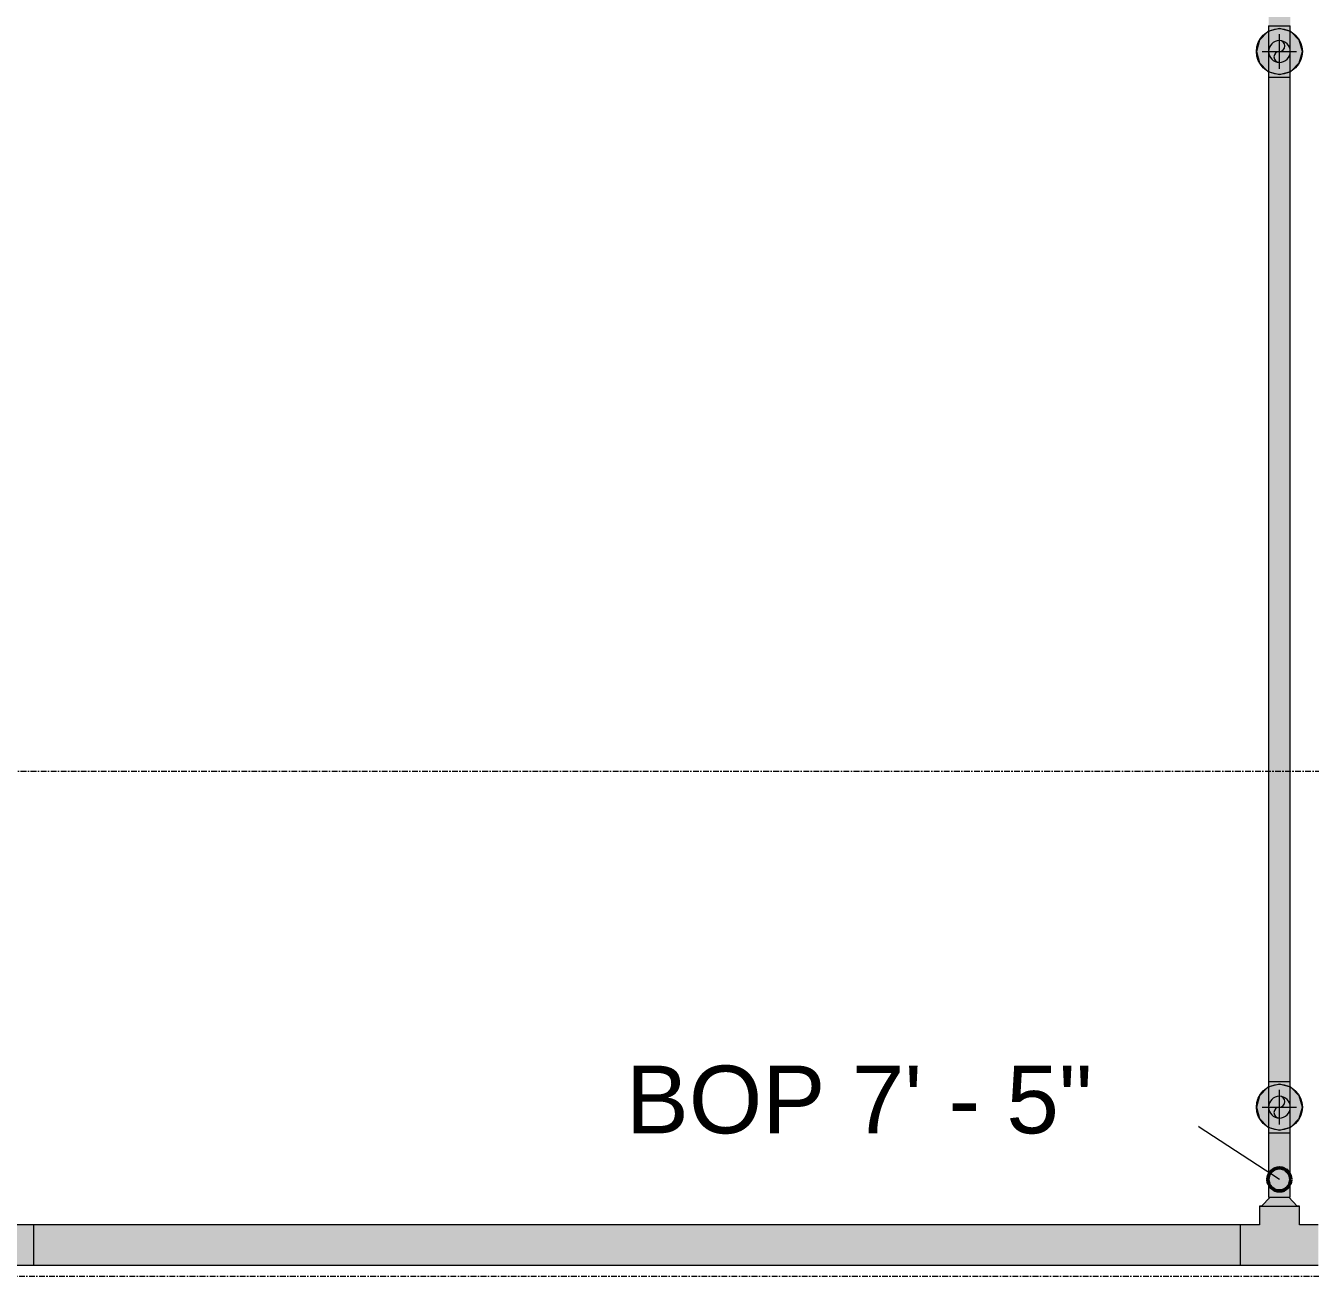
# Model space of a CAD drawing. Header units: inches. Extents: x -3679 to 241, y -496 to 1784.
# Drawn here: x -1401.3 to -1289.3, y 45 to 154 of the extents above; entities that cross this region are included whole.
import ezdxf

# ---------------------------------------------------------------- set-up
doc = ezdxf.new("R2010")
doc.units = ezdxf.units.IN
doc.header["$MEASUREMENT"] = 0
doc.linetypes.add('Grid Line', pattern=[0.875, 0.5, -0.125, 0.125, -0.125])
for name, color, linetype, lineweight in [('A-ANNO-NOTE', 250, 'Continuous', 9), ('G-ANNO-DIMS', 251, 'Continuous', 9), ('P-PIPE', 1, 'Continuous', 9), ('P-PIPE-CNTR', 1, 'Continuous', 9), ('S-GRID', 8, 'Continuous', 9)]:
    doc.layers.add(name, color=color, linetype=linetype, lineweight=lineweight)
doc.styles.add('Arial_1', font='arial.ttf', dxfattribs={"height": 5.901198})

msp = doc.modelspace()

# ---------------------------------------------------------------- hatches: boundary and pattern name
at = {"layer": 'A-ANNO-NOTE'}
for points in [[(-1292, 149.74), (-1291, 150.01), (-1290.27, 150.74), (-1290, 151.74), (-1290.27, 152.74), (-1291, 153.47), (-1292, 153.74), (-1293, 153.47), (-1293.73, 152.74), (-1294, 151.74), (-1293.73, 150.74), (-1293, 150.01)], [(-1292, 57.74), (-1291, 58.01), (-1290.27, 58.74), (-1290, 59.74), (-1290.27, 60.74), (-1291, 61.47), (-1292, 61.74), (-1293, 61.47), (-1293.73, 60.74), (-1294, 59.74), (-1293.73, 58.74), (-1293, 58.01)]]:
    msp.add_hatch(color=256, dxfattribs=at).paths.add_polyline_path(points, flags=0)
h = msp.add_hatch(color=256, dxfattribs=at)
edge = h.paths.add_edge_path(flags=0)
edge.add_arc((-1292, 151.74), 2, 0, 360)
h = msp.add_hatch(color=256, dxfattribs=at)
edge = h.paths.add_edge_path(flags=0)
edge.add_arc((-1292, 59.74), 2, 0, 360)
at = {"layer": 'P-PIPE'}
h = msp.add_hatch(color=256, dxfattribs=at)
h.paths.add_polyline_path([(-1292.67, 153.98), (-1292.67, 153.99), (-1292.67, 158.03)], flags=0)
h.paths.add_polyline_path([(-1292, 153.98), (-1292, 245.5), (-1292.95, 245.5), (-1292.95, 153.99), (-1292.47, 153.98), (-1292.25, 153.98)], flags=0)
for points in [[(-1292, 153.98), (-1291.05, 153.99), (-1291.05, 245.5), (-1291.53, 245.5), (-1292, 245.5), (-1292, 158.03)], [(-1292, 150.79), (-1291.75, 150.83), (-1291.53, 150.92), (-1291.33, 151.07), (-1291.18, 151.27), (-1291.08, 151.5), (-1291.05, 151.74), (-1291.08, 151.99), (-1291.18, 152.22), (-1291.33, 152.41), (-1291.53, 152.57), (-1291.75, 152.66), (-1292, 152.69), (-1292.25, 152.66), (-1292.48, 152.57), (-1292.67, 152.41), (-1292.82, 152.22), (-1292.92, 151.99), (-1292.95, 151.74), (-1292.92, 151.5), (-1292.82, 151.27), (-1292.67, 151.07), (-1292.48, 150.92), (-1292.25, 150.83)], [(-1292, 61.98), (-1292, 149.5), (-1292.95, 149.5), (-1292.95, 61.99), (-1292.47, 61.98), (-1292.25, 61.98)], [(-1292, 61.98), (-1291.05, 61.99), (-1291.05, 149.5), (-1291.53, 149.5), (-1292, 149.5), (-1292, 62.62)], [(-1292, 58.79), (-1291.75, 58.83), (-1291.53, 58.92), (-1291.33, 59.07), (-1291.18, 59.27), (-1291.08, 59.5), (-1291.05, 59.74), (-1291.08, 59.99), (-1291.18, 60.22), (-1291.33, 60.41), (-1291.53, 60.57), (-1291.75, 60.66), (-1292, 60.69), (-1292.25, 60.66), (-1292.48, 60.57), (-1292.67, 60.41), (-1292.82, 60.22), (-1292.92, 59.99), (-1292.95, 59.74), (-1292.92, 59.5), (-1292.82, 59.27), (-1292.67, 59.07), (-1292.48, 58.92), (-1292.25, 58.83)], [(-1292, 51.89), (-1292, 57.5), (-1292.95, 57.5), (-1292.95, 51.9), (-1292.48, 51.89), (-1292.25, 51.89)], [(-1292, 51.89), (-1291.05, 51.9), (-1291.05, 57.5), (-1291.53, 57.5), (-1292, 57.5), (-1292, 52.02)], [(-1292, 51.11), (-1290.44, 51.12), (-1291.19, 51.89), (-1292.82, 51.89), (-1293.56, 51.12), (-1292.25, 51.11), (-1292, 51.11)], [(-1292, 47.72), (-1290.25, 49.48), (-1290.25, 51.12), (-1290.87, 51.11), (-1293.7, 51.11), (-1293.75, 51.12), (-1293.75, 49.48), (-1292.45, 48.18), (-1292.29, 48.02)], [(-1407.38, 45.98), (-1400.61, 45.98), (-1400.61, 46.85), (-1400.61, 49.48), (-1402.25, 49.48), (-1402.76, 48.96), (-1404, 47.72), (-1405.75, 49.48), (-1407.39, 49.48), (-1407.38, 48.39), (-1407.39, 45.98)], [(-1314.57, 47.73), (-1295.38, 47.73), (-1295.39, 49.48), (-1400.61, 49.48), (-1400.61, 48.39), (-1400.61, 47.73), (-1381.93, 47.73)], [(-1289.31, 45.98), (-1288.61, 45.98), (-1288.61, 46.85), (-1288.61, 49.48), (-1290.25, 49.48), (-1290.76, 48.96), (-1292, 47.72), (-1293.75, 49.48), (-1295.39, 49.48), (-1295.38, 48.39), (-1295.38, 45.98)], [(-1314.57, 45.98), (-1295.39, 45.98), (-1295.38, 46.85), (-1295.38, 47.73), (-1400.61, 47.73), (-1400.61, 45.98), (-1381.93, 45.98)]]:
    msp.add_hatch(color=256, dxfattribs=at).paths.add_polyline_path(points, flags=0)
h = msp.add_hatch(color=256, dxfattribs=at)
h.paths.add_polyline_path([(-1292.95, 151.74), (-1292.92, 151.99), (-1292.79, 152.28), (-1292.65, 152.43), (-1292.44, 152.58), (-1292.24, 152.66), (-1292, 152.69), (-1292, 153.98), (-1292.95, 153.99), (-1292.95, 151.91)], flags=0)
h.paths.add_polyline_path([(-1292, 149.5), (-1292, 150.79), (-1292.25, 150.83), (-1292.48, 150.92), (-1292.67, 151.07), (-1292.84, 151.31), (-1292.88, 151.38), (-1292.93, 151.56), (-1292.95, 151.74), (-1292.95, 149.5), (-1292.48, 149.5), (-1292.25, 149.5)], flags=0)
h = msp.add_hatch(color=256, dxfattribs=at)
h.paths.add_polyline_path([(-1291.05, 151.74), (-1291.05, 153.99), (-1291.53, 153.98), (-1292, 153.98), (-1291.99, 152.69), (-1291.75, 152.66), (-1291.52, 152.57), (-1291.33, 152.41), (-1291.16, 152.18), (-1291.12, 152.1), (-1291.07, 151.93), (-1291.05, 151.75)], flags=0)
h.paths.add_polyline_path([(-1292, 149.5), (-1291.05, 149.5), (-1291.05, 151.74), (-1291.08, 151.5), (-1291.21, 151.21), (-1291.35, 151.05), (-1291.54, 150.91), (-1291.75, 150.82), (-1292, 150.79), (-1292, 150.68)], flags=0)
h = msp.add_hatch(color=256, dxfattribs=at)
h.paths.add_polyline_path([(-1292, 150.79), (-1291.75, 150.83), (-1291.52, 150.92), (-1291.33, 151.07), (-1291.18, 151.27), (-1291.08, 151.5), (-1291.05, 151.75), (-1291.08, 151.99), (-1291.18, 152.22), (-1291.33, 152.42), (-1291.53, 152.57), (-1291.76, 152.66), (-1292.01, 152.69), (-1292.25, 152.66), (-1292.48, 152.56), (-1292.67, 152.41), (-1292.83, 152.21), (-1292.92, 151.98), (-1292.95, 151.74), (-1292.92, 151.49), (-1292.82, 151.27), (-1292.67, 151.07), (-1292.47, 150.92), (-1292.24, 150.82), (-1292, 150.79)], flags=0)
h.paths.add_polyline_path([(-1292, 150.79), (-1292.25, 150.83), (-1292.48, 150.92), (-1292.68, 151.08), (-1292.82, 151.27), (-1292.92, 151.5), (-1292.95, 151.74), (-1292.91, 152), (-1292.82, 152.22), (-1292.66, 152.42), (-1292.48, 152.57), (-1292.24, 152.66), (-1292, 152.69), (-1291.75, 152.66), (-1291.53, 152.57), (-1291.32, 152.41), (-1291.18, 152.22), (-1291.08, 151.99), (-1291.05, 151.74), (-1291.08, 151.5), (-1291.18, 151.27), (-1291.33, 151.07), (-1291.53, 150.92), (-1291.75, 150.83)], flags=0)
h = msp.add_hatch(color=256, dxfattribs=at)
h.paths.add_polyline_path([(-1292.95, 59.74), (-1292.92, 59.99), (-1292.79, 60.28), (-1292.65, 60.43), (-1292.44, 60.58), (-1292.24, 60.66), (-1292, 60.69), (-1292, 61.98), (-1292.95, 61.99), (-1292.95, 59.91)], flags=0)
h.paths.add_polyline_path([(-1292, 57.5), (-1292, 58.79), (-1292.25, 58.83), (-1292.48, 58.92), (-1292.67, 59.07), (-1292.84, 59.31), (-1292.88, 59.38), (-1292.93, 59.56), (-1292.95, 59.74), (-1292.95, 57.5), (-1292.48, 57.5), (-1292.25, 57.5)], flags=0)
h = msp.add_hatch(color=256, dxfattribs=at)
h.paths.add_polyline_path([(-1291.05, 59.74), (-1291.05, 61.99), (-1291.53, 61.98), (-1292, 61.98), (-1291.99, 60.69), (-1291.75, 60.66), (-1291.52, 60.57), (-1291.33, 60.41), (-1291.16, 60.18), (-1291.12, 60.1), (-1291.07, 59.93), (-1291.05, 59.75)], flags=0)
h.paths.add_polyline_path([(-1292, 57.5), (-1291.05, 57.5), (-1291.05, 59.74), (-1291.08, 59.5), (-1291.21, 59.21), (-1291.35, 59.05), (-1291.54, 58.91), (-1291.75, 58.82), (-1292, 58.79), (-1292, 58.68)], flags=0)
h = msp.add_hatch(color=256, dxfattribs=at)
h.paths.add_polyline_path([(-1292, 58.79), (-1291.75, 58.83), (-1291.52, 58.92), (-1291.33, 59.07), (-1291.18, 59.27), (-1291.08, 59.5), (-1291.05, 59.75), (-1291.08, 59.99), (-1291.18, 60.22), (-1291.33, 60.42), (-1291.53, 60.57), (-1291.76, 60.66), (-1292.01, 60.69), (-1292.25, 60.66), (-1292.48, 60.56), (-1292.67, 60.41), (-1292.83, 60.21), (-1292.92, 59.98), (-1292.95, 59.74), (-1292.92, 59.49), (-1292.82, 59.27), (-1292.67, 59.07), (-1292.47, 58.92), (-1292.24, 58.82), (-1292, 58.79)], flags=0)
h.paths.add_polyline_path([(-1292, 58.79), (-1292.25, 58.83), (-1292.48, 58.92), (-1292.68, 59.08), (-1292.82, 59.27), (-1292.92, 59.5), (-1292.95, 59.74), (-1292.91, 60), (-1292.82, 60.22), (-1292.66, 60.42), (-1292.48, 60.57), (-1292.24, 60.66), (-1292, 60.69), (-1291.75, 60.66), (-1291.53, 60.57), (-1291.32, 60.41), (-1291.18, 60.22), (-1291.08, 59.99), (-1291.05, 59.74), (-1291.08, 59.5), (-1291.18, 59.27), (-1291.33, 59.07), (-1291.53, 58.92), (-1291.75, 58.83)], flags=0)

# ---------------------------------------------------------------- linework, layer by layer
at = {"layer": 'A-ANNO-NOTE'}
for p, q in [((-1293, 153.47), (-1293.73, 152.74)), ((-1292, 153.74), (-1293, 153.47)), ((-1291, 153.47), (-1292, 153.74)), ((-1290.27, 152.74), (-1291, 153.47)), ((-1293.73, 152.74), (-1294, 151.74)), ((-1290, 151.74), (-1290.27, 152.74)), ((-1294, 151.74), (-1293.73, 150.74)), ((-1290.27, 150.74), (-1290, 151.74)), ((-1293.73, 150.74), (-1293, 150.01)), ((-1291, 150.01), (-1290.27, 150.74)), ((-1293, 150.01), (-1292, 149.74)), ((-1292, 149.74), (-1291, 150.01)), ((-1292, 61.74), (-1293, 61.47)), ((-1291, 61.47), (-1292, 61.74)), ((-1293.73, 60.74), (-1294, 59.74)), ((-1293, 61.47), (-1293.73, 60.74)), ((-1290.27, 60.74), (-1291, 61.47)), ((-1290, 59.74), (-1290.27, 60.74)), ((-1294, 59.74), (-1293.73, 58.74)), ((-1290.27, 58.74), (-1290, 59.74)), ((-1293.73, 58.74), (-1293, 58.01)), ((-1291, 58.01), (-1290.27, 58.74)), ((-1293, 58.01), (-1292, 57.74)), ((-1292, 57.74), (-1291, 58.01))]:
    msp.add_line(p, q, dxfattribs=at)
for centre in [(-1292, 151.74), (-1292, 59.74)]:
    msp.add_circle(centre, 2, dxfattribs=at)
at = {"layer": 'G-ANNO-DIMS'}
for p, q in [((-1302.93, 60.56), (-1307.11, 60.56)), ((-1292, 53.44), (-1302.93, 60.56))]:
    msp.add_line(p, q, dxfattribs=at)
at = {"layer": 'G-ANNO-DIMS', "lineweight": 50}
msp.add_circle((-1292, 53.44), 1, dxfattribs=at)
at = {"layer": 'P-PIPE'}
for p, q in [((-1292.95, 153.99), (-1292.95, 149.5)), ((-1291.05, 149.5), (-1291.05, 153.99)), ((-1292.95, 149.5), (-1292.95, 61.99)), ((-1291.05, 61.99), (-1291.05, 149.5)), ((-1292.95, 61.99), (-1292.95, 57.5)), ((-1291.05, 57.5), (-1291.05, 61.99)), ((-1292.95, 57.5), (-1292.95, 51.9)), ((-1291.05, 51.9), (-1291.05, 57.5)), ((-1293.56, 51.12), (-1292.81, 51.9)), ((-1290.44, 51.12), (-1291.19, 51.9)), ((-1293.75, 51.12), (-1293.75, 49.48)), ((-1290.25, 49.48), (-1290.25, 51.12)), ((-1400.61, 49.48), (-1402.25, 49.48)), ((-1295.39, 49.48), (-1400.61, 49.48)), ((-1293.75, 49.48), (-1295.39, 49.48)), ((-1288.61, 49.48), (-1290.25, 49.48)), ((-1407.39, 45.98), (-1400.61, 45.98)), ((-1400.61, 45.98), (-1295.39, 45.98)), ((-1295.39, 45.98), (-1288.61, 45.98))]:
    msp.add_line(p, q, dxfattribs=at)
for centre, radius, start, end in [((-1292, 151.74), 0.95, 0, 180), ((-1292, 152.22), 0.475, 270, 90), ((-1292, 151.74), 0.95, 180, 0), ((-1292, 151.27), 0.475, 90, 270), ((-1292, 59.74), 0.95, 0, 180), ((-1292, 60.22), 0.475, 270, 90), ((-1292, 59.74), 0.95, 180, 360), ((-1292, 59.27), 0.475, 90, 270)]:
    msp.add_arc(centre, radius, start, end, dxfattribs=at)
for centre, major_axis, ratio, start_param, end_param in [((-1292, 153.99), (0.951, 0), 0.004167, 3.141593, 3.403392), ((-1292, 153.99), (0.951, 0), 0.004167, 3.405488, 3.665191), ((-1292, 153.99), (0.951, 0), 0.004167, 3.666373, 3.926991), ((-1292, 153.99), (0.95, 0), 0.004167, 3.665191, 3.926025), ((-1292, 153.99), (0.951, 0), 0.004167, 3.927731, 4.18879), ((-1292, 153.99), (0.95, 0), 0.004167, 3.926991, 4.188266), ((-1292, 153.99), (0.951, 0), 0.004167, 4.18924, 4.45059), ((-1292, 153.99), (0.95, 0), 0.004167, 4.18879, 4.450357), ((-1292, 153.99), (0.951, 0), 0.004167, 4.450806, 4.712389), ((-1292, 153.99), (0.95, 0), 0.004167, 4.45059, 4.712389), ((-1292, 153.99), (0.951, 0), 0.004167, 4.712389, 4.973972), ((-1292, 153.99), (0.95, 0), 0.004167, 4.712389, 4.974188), ((-1292, 153.99), (0.951, 0), 0.004167, 4.974188, 5.235538), ((-1292, 153.99), (0.95, 0), 0.004167, 4.974421, 5.235988), ((-1292, 153.99), (0.951, 0), 0.004167, 5.235988, 5.497047), ((-1292, 153.99), (0.95, 0), 0.004167, 5.236512, 5.497787), ((-1292, 153.99), (0.951, 0), 0.004167, 5.497787, 5.758405), ((-1292, 153.99), (0.95, 0), 0.004167, 5.498753, 5.759587), ((-1292, 153.99), (0.951, 0), 0.004167, 5.759587, 6.01929), ((-1292, 153.99), (0.951, 0), 0.004167, 6.021386, 6.283185), ((-1292, 149.5), (0.951, 0), 0.004167, 3.141593, 4.712389), ((-1292, 149.5), (0.95, 0), 0.004167, 3.665191, 3.926025), ((-1292, 149.5), (0.95, 0), 0.004167, 3.926991, 4.188266), ((-1292, 149.5), (0.95, 0), 0.004167, 4.18879, 4.450357), ((-1292, 149.5), (0.95, 0), 0.004167, 4.45059, 4.712389), ((-1292, 149.5), (0.951, 0), 0.004167, 4.712389, 6.283185), ((-1292, 149.5), (0.95, 0), 0.004167, 4.712389, 4.974188), ((-1292, 149.5), (0.95, 0), 0.004167, 4.974421, 5.235988), ((-1292, 149.5), (0.95, 0), 0.004167, 5.236512, 5.497787), ((-1292, 149.5), (0.95, 0), 0.004167, 5.498753, 5.759587), ((-1292, 61.99), (0.951, 0), 0.004167, 3.141593, 3.403392), ((-1292, 61.99), (0.951, 0), 0.004167, 3.405488, 3.665191), ((-1292, 61.99), (0.951, 0), 0.004167, 3.666373, 3.926991), ((-1292, 61.99), (0.95, 0), 0.004167, 3.665191, 3.926025), ((-1292, 61.99), (0.951, 0), 0.004167, 3.927731, 4.18879), ((-1292, 61.99), (0.95, 0), 0.004167, 3.926991, 4.188266), ((-1292, 61.99), (0.951, 0), 0.004167, 4.18924, 4.45059), ((-1292, 61.99), (0.95, 0), 0.004167, 4.18879, 4.450357), ((-1292, 61.99), (0.951, 0), 0.004167, 4.450806, 4.712389), ((-1292, 61.99), (0.95, 0), 0.004167, 4.45059, 4.712389), ((-1292, 61.99), (0.951, 0), 0.004167, 4.712389, 4.973972), ((-1292, 61.99), (0.95, 0), 0.004167, 4.712389, 4.974188), ((-1292, 61.99), (0.951, 0), 0.004167, 4.974188, 5.235538), ((-1292, 61.99), (0.95, 0), 0.004167, 4.974421, 5.235988), ((-1292, 61.99), (0.951, 0), 0.004167, 5.235988, 5.497047), ((-1292, 61.99), (0.95, 0), 0.004167, 5.236512, 5.497787), ((-1292, 61.99), (0.951, 0), 0.004167, 5.497787, 5.758405), ((-1292, 61.99), (0.95, 0), 0.004167, 5.498753, 5.759587), ((-1292, 61.99), (0.951, 0), 0.004167, 5.759587, 6.01929), ((-1292, 61.99), (0.951, 0), 0.004167, 6.021386, 6.283185), ((-1292, 57.5), (0.951, 0), 0.004167, 3.141593, 4.712389), ((-1292, 57.5), (0.95, 0), 0.004167, 3.665191, 3.926025), ((-1292, 57.5), (0.95, 0), 0.004167, 3.926991, 4.188266), ((-1292, 57.5), (0.95, 0), 0.004167, 4.18879, 4.450357), ((-1292, 57.5), (0.95, 0), 0.004167, 4.45059, 4.712389), ((-1292, 57.5), (0.951, 0), 0.004167, 4.712389, 6.283185), ((-1292, 57.5), (0.95, 0), 0.004167, 4.712389, 4.974188), ((-1292, 57.5), (0.95, 0), 0.004167, 4.974421, 5.235988), ((-1292, 57.5), (0.95, 0), 0.004167, 5.236512, 5.497787), ((-1292, 57.5), (0.95, 0), 0.004167, 5.498753, 5.759587), ((-1292, 51.9), (0.95, 0), 0.004167, 3.141593, 4.712389), ((-1292, 51.9), (0.95, 0), 0.004167, 4.712389, 6.283185), ((-1292, 51.12), (1.75, 0), 0.004167, 2.683348, 3.141593), ((-1292, 51.12), (1.75, 0), 0.004167, 3.143692, 6.283185), ((-1292, 51.12), (1.75, 0), 0.004167, 0.0021, 0.457561), ((-1400.61, 47.73), (0, 1.75), 0.0021, 6.15019, 6.279019), ((-1400.61, 47.73), (0, 1.75), 0.0021, 6.021386, 6.150214), ((-1400.61, 47.73), (0, 1.75), 0.0021, 5.888391, 6.017219), ((-1400.61, 47.73), (0, 1.75), 0.0021, 5.759587, 5.888415), ((-1295.39, 47.73), (0, 1.75), 0.0021, 6.15019, 6.279019), ((-1295.39, 47.73), (0, 1.75), 0.0021, 6.021386, 6.150214), ((-1295.39, 47.73), (0, 1.75), 0.0021, 5.888391, 6.017219), ((-1295.39, 47.73), (0, 1.75), 0.0021, 5.759587, 5.888415), ((-1400.61, 47.73), (0, 1.75), 0.0021, 5.498458, 5.75542), ((-1400.61, 47.73), (0, 1.75), 0.0021, 5.497787, 5.756142), ((-1400.61, 47.73), (0, 1.75), 0.0021, 5.236373, 5.493621), ((-1400.61, 47.73), (0, 1.75), 0.0021, 5.235988, 5.494055), ((-1400.61, 47.73), (0, 1.75), 0.0021, 4.974385, 5.231821), ((-1400.61, 47.73), (0, 1.75), 0.0021, 4.974188, 5.232066), ((-1400.61, 47.73), (0, 1.75), 0.0021, 4.712435, 4.970022), ((-1400.61, 47.73), (0, 1.75), 0.0021, 4.712389, 4.970115), ((-1295.39, 47.73), (0, 1.75), 0.0021, 5.498458, 5.75542), ((-1295.39, 47.73), (0, 1.75), 0.0021, 5.497787, 5.756142), ((-1295.39, 47.73), (0, 1.75), 0.0021, 5.236373, 5.493621), ((-1295.39, 47.73), (0, 1.75), 0.0021, 5.235988, 5.494055), ((-1295.39, 47.73), (0, 1.75), 0.0021, 4.974385, 5.231821), ((-1295.39, 47.73), (0, 1.75), 0.0021, 4.974188, 5.232066), ((-1295.39, 47.73), (0, 1.75), 0.0021, 4.712435, 4.970022), ((-1295.39, 47.73), (0, 1.75), 0.0021, 4.712389, 4.970115), ((-1400.61, 47.73), (0, 1.75), 0.0021, 4.450494, 4.708222), ((-1400.61, 47.73), (0, 1.75), 0.0021, 4.45059, 4.708174), ((-1400.61, 47.73), (0, 1.75), 0.0021, 4.188543, 4.446423), ((-1400.61, 47.73), (0, 1.75), 0.0021, 4.18879, 4.446223), ((-1295.39, 47.73), (0, 1.75), 0.0021, 4.450494, 4.708222), ((-1295.39, 47.73), (0, 1.75), 0.0021, 4.45059, 4.708174), ((-1295.39, 47.73), (0, 1.75), 0.0021, 4.188543, 4.446423), ((-1295.39, 47.73), (0, 1.75), 0.0021, 4.18879, 4.446223), ((-1400.61, 47.73), (0, 1.75), 0.0021, 3.926553, 4.184624), ((-1400.61, 47.73), (0, 1.75), 0.0021, 3.926991, 4.184234), ((-1400.61, 47.73), (0, 1.75), 0.0021, 3.664463, 3.922824), ((-1400.61, 47.73), (0, 1.75), 0.0021, 3.665191, 3.922147), ((-1400.61, 47.73), (0, 1.75), 0.0021, 3.532197, 3.661025), ((-1400.61, 47.73), (0, 1.75), 0.0021, 3.403392, 3.53222), ((-1400.61, 47.73), (0, 1.75), 0.0021, 3.141593, 3.399225), ((-1400.61, 47.73), (0, 1.75), 0.0021, 3.141593, 3.270421), ((-1295.39, 47.73), (0, 1.75), 0.0021, 3.403392, 3.53222), ((-1295.39, 47.73), (0, 1.75), 0.0021, 3.141593, 3.399225), ((-1295.39, 47.73), (0, 1.75), 0.0021, 3.141593, 3.270421), ((-1295.39, 47.73), (0, 1.75), 0.0021, 3.926553, 4.184624), ((-1295.39, 47.73), (0, 1.75), 0.0021, 3.926991, 4.184234), ((-1295.39, 47.73), (0, 1.75), 0.0021, 3.664463, 3.922824), ((-1295.39, 47.73), (0, 1.75), 0.0021, 3.665191, 3.922147), ((-1295.39, 47.73), (0, 1.75), 0.0021, 3.532197, 3.661025)]:
    msp.add_ellipse(centre, major_axis=major_axis, ratio=ratio, start_param=start_param, end_param=end_param, dxfattribs=at)
at = {"layer": 'P-PIPE-CNTR'}
for p, q in [((-1292, 150.24), (-1292, 153.24)), ((-1293.5, 151.74), (-1290.5, 151.74)), ((-1292, 58.24), (-1292, 61.24)), ((-1293.5, 59.74), (-1290.5, 59.74))]:
    msp.add_line(p, q, dxfattribs=at)
at = {"layer": 'S-GRID', "linetype": 'Grid Line'}
for p, q in [((228, 89), (-3666.39, 89)), ((-3666.39, 45), (228, 45))]:
    msp.add_line(p, q, dxfattribs=at)

# ---------------------------------------------------------------- next in the draw order: texts
at = {"layer": 'G-ANNO-DIMS', "insert": (-1348.99, 63.36), "char_height": 5.9012, "width": 48.456, "attachment_point": 1, "line_spacing_factor": 0.938532, "style": 'Arial_1', "bg_fill": 3, "box_fill_scale": 1.25, "bg_fill_color": 0, "bg_fill_transparency": 0}
msp.add_mtext('BOP 7\' - 5"', dxfattribs=at)

doc.saveas('drawing.dxf')
